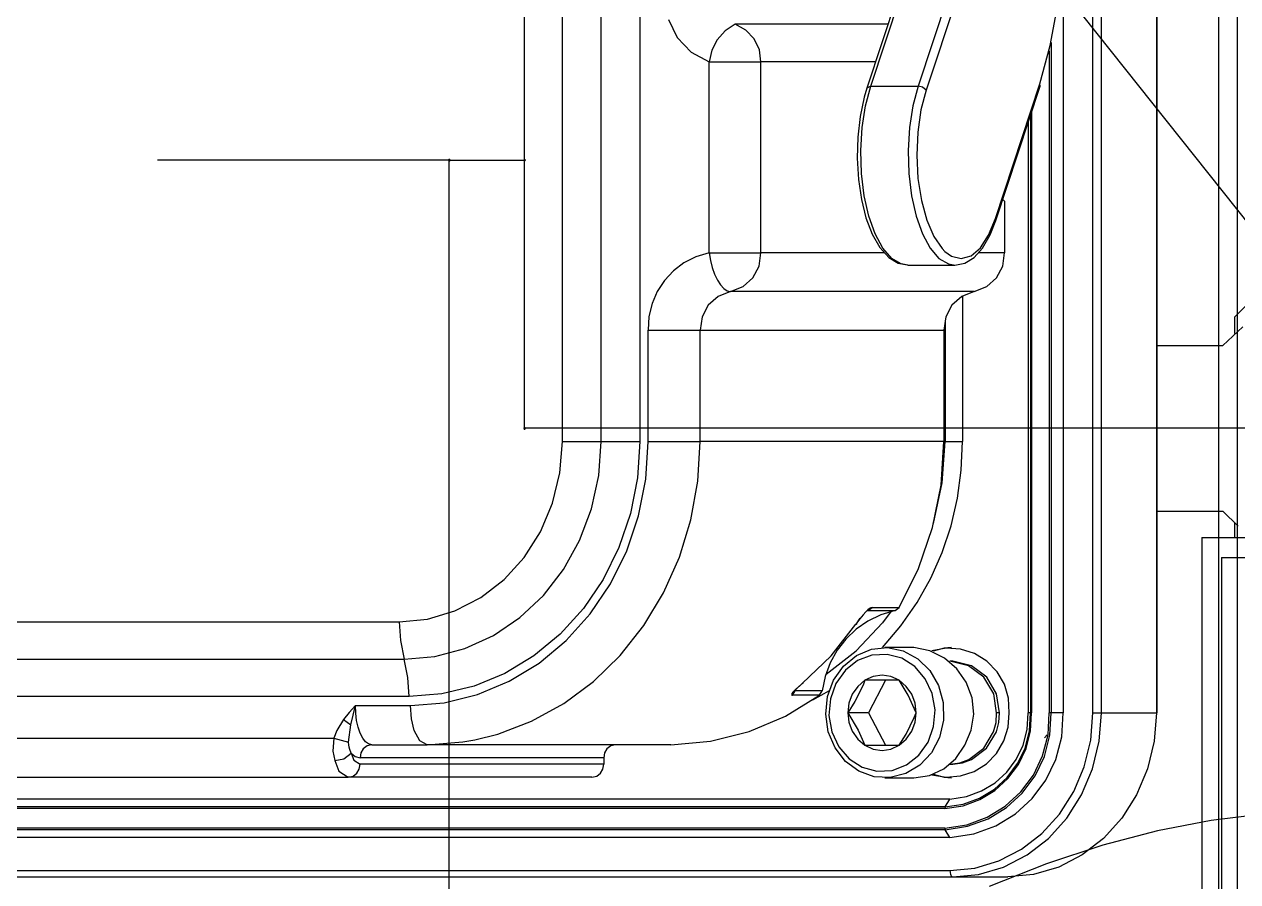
# Model space of a CAD drawing. Extents: x -1 to 1284, y 105 to 936.
# Drawn here: x 190.4 to 283.5, y 503.2 to 569 of the extents above; entities that cross this region are included whole.
import ezdxf

# ---------------------------------------------------------------- set-up
doc = ezdxf.new("R2010")
doc.units = 0

msp = doc.modelspace()

# ---------------------------------------------------------------- linework, layer by layer
for p, q in [((282.09, 149.955), (282.09, 713.128)), ((282.09, 149.955), (282.09, 713.128)), ((282.09, 149.955), (282.09, 713.128)), ((282.09, 149.955), (282.09, 713.128)), ((282.09, 149.955), (282.09, 713.128)), ((282.09, 149.955), (282.09, 713.128)), ((282.09, 149.955), (282.09, 713.128)), ((282.09, 149.955), (282.09, 713.128)), ((282.09, 149.955), (282.09, 713.128)), ((282.09, 149.955), (282.09, 713.128)), ((282.09, 149.955), (282.09, 713.128)), ((162.548, 706.778), (600.386, 156.305)), ((162.548, 706.778), (600.386, 156.305)), ((162.548, 706.778), (600.386, 156.305)), ((162.548, 706.778), (600.386, 156.305)), ((162.548, 706.778), (600.386, 156.305)), ((162.548, 706.778), (600.386, 156.305)), ((162.548, 706.778), (600.386, 156.305)), ((162.548, 706.778), (600.386, 156.305)), ((162.548, 706.778), (600.386, 156.305)), ((162.548, 706.778), (600.386, 156.305)), ((162.548, 706.778), (600.386, 156.305)), ((283.498, 706.778), (283.498, 156.305)), ((283.498, 706.778), (283.498, 156.305)), ((283.498, 706.778), (283.498, 156.305)), ((283.498, 706.778), (283.498, 156.305)), ((283.498, 706.778), (283.498, 156.305)), ((283.498, 706.778), (283.498, 156.305)), ((283.498, 706.778), (283.498, 156.305)), ((283.498, 706.778), (283.498, 156.305)), ((283.498, 706.778), (283.498, 156.305)), ((283.498, 706.778), (283.498, 156.305)), ((283.498, 706.778), (283.498, 156.305)), ((272.415, 516.142), (272.415, 600.942)), ((273.079, 516.142), (273.079, 600.942)), ((277.304, 600.942), (277.304, 516.142)), ((277.352, 516.142), (277.352, 600.942)), ((231.698, 536.942), (231.698, 581.043)), ((234.672, 536.942), (234.672, 581.043)), ((237.646, 581.043), (237.646, 536.942)), ((228.796, 537.968), (228.796, 579.117)), ((228.796, 537.968), (228.796, 579.117)), ((270.129, 576.392), (270.129, 516.142)), ((257.844, 572.494), (255.06376, 564.07232)), ((255.372, 564.226), (258.15224, 572.64503)), ((261.777, 572.645), (258.99703, 564.22597)), ((262.397, 572.336), (259.61703, 563.91697)), ((269.138428, 567.329493), (269.693066, 570.320661)), ((239.852391, 569.331465), (240.515952, 567.944731)), ((244.18608, 568.459599), (243.577868, 567.784485)), ((244.958, 568.966), (244.18608, 568.459599)), ((245.787276, 568.516365), (244.95719, 568.96658)), ((256.679, 568.965), (244.958, 568.965)), ((246.421229, 567.846361), (245.787276, 568.516365)), ((240.515952, 567.944731), (241.572542, 566.828057)), ((243.577868, 567.784485), (243.159231, 566.977984)), ((246.819365, 567.014321), (246.421229, 567.846361)), ((268.352, 564.386), (269.138428, 567.329493)), ((269.208, 567.563), (269.208, 516.142)), ((241.572542, 566.828057), (242.95602, 566.0777)), ((243.159231, 566.977984), (242.95604, 566.07742)), ((246.942, 566.078), (246.819365, 567.014321)), ((269.068, 566.941), (269.068, 516.142)), ((242.956, 566.078), (246.942, 566.078)), ((242.956, 551.431), (242.956, 566.078)), ((246.942, 551.431), (246.942, 566.078)), ((255.725, 566.078), (246.942, 566.078)), ((264.945, 554.067), (268.35283, 564.3852)), ((268.374, 564.229), (268.352304, 564.385792)), ((255.064, 564.074), (254.853704, 563.363965)), ((254.974308, 562.718138), (255.37227, 564.225098)), ((255.372, 564.225), (255.063724, 564.07395)), ((255.372, 564.226), (258.997, 564.226)), ((258.997, 564.225), (258.599038, 562.71804)), ((259.345173, 564.14742), (258.997333, 564.224816)), ((259.617, 563.917), (259.220618, 562.39073)), ((259.617, 563.917), (259.345173, 564.14742)), ((264.967, 553.91), (268.374, 564.229)), ((254.853704, 563.363965), (254.544922, 561.888175)), ((254.717456, 561.048318), (254.974308, 562.718138)), ((258.599038, 562.71804), (258.342186, 561.04822)), ((254.544922, 561.888175), (254.366945, 560.308335)), ((259.220618, 562.39073), (258.977704, 560.694)), ((267.623, 561.953), (267.623, 516.142)), ((267.708, 562.21), (267.708, 516.142)), ((254.612938, 559.288628), (254.717456, 561.048318)), ((258.342186, 561.04822), (258.237668, 559.28853)), ((258.977704, 560.694), (258.900446, 558.91192)), ((267.448, 561.426), (267.448, 516.142)), ((254.366945, 560.308335), (254.32453, 558.682605)), ((254.665325, 557.515978), (254.612938, 559.288628)), ((258.237668, 559.28853), (258.290055, 557.51588)), ((258.900446, 558.91192), (258.992711, 557.13384)), ((223.023, 558.542), (200.621, 558.542)), ((223.023, 558.542), (200.621, 558.542)), ((222.989781, 558.599284), (222.956708, 558.542)), ((222.989781, 558.599284), (222.956708, 558.542)), ((222.989781, 558.599284), (222.956708, 558.542)), ((222.989781, 558.599284), (222.956708, 558.542)), ((222.989781, 558.599284), (222.956708, 558.542)), ((222.989781, 558.599284), (222.956708, 558.542)), ((222.989781, 558.599284), (222.956708, 558.542)), ((222.989781, 558.599284), (222.956708, 558.542)), ((222.989781, 558.599284), (222.956708, 558.542)), ((222.989781, 558.599284), (222.956708, 558.542)), ((222.989781, 558.599284), (222.956708, 558.542)), ((222.956708, 558.542), (222.989781, 558.484716)), ((222.956708, 558.542), (222.989781, 558.484716)), ((222.956708, 558.542), (222.989781, 558.484716)), ((222.956708, 558.542), (222.989781, 558.484716)), ((222.956708, 558.542), (222.989781, 558.484716)), ((222.956708, 558.542), (222.989781, 558.484716)), ((222.956708, 558.542), (222.989781, 558.484716)), ((222.956708, 558.542), (222.989781, 558.484716)), ((222.956708, 558.542), (222.989781, 558.484716)), ((222.956708, 558.542), (222.989781, 558.484716)), ((222.956708, 558.542), (222.989781, 558.484716)), ((223.055927, 558.599284), (222.989781, 558.599284)), ((223.055927, 558.599284), (222.989781, 558.599284)), ((223.055927, 558.599284), (222.989781, 558.599284)), ((223.055927, 558.599284), (222.989781, 558.599284)), ((223.055927, 558.599284), (222.989781, 558.599284)), ((223.055927, 558.599284), (222.989781, 558.599284)), ((223.055927, 558.599284), (222.989781, 558.599284)), ((223.055927, 558.599284), (222.989781, 558.599284)), ((223.055927, 558.599284), (222.989781, 558.599284)), ((223.055927, 558.599284), (222.989781, 558.599284)), ((223.055927, 558.599284), (222.989781, 558.599284)), ((222.989781, 558.484716), (223.055927, 558.484716)), ((222.989781, 558.484716), (223.055927, 558.484716)), ((222.989781, 558.484716), (223.055927, 558.484716)), ((222.989781, 558.484716), (223.055927, 558.484716)), ((222.989781, 558.484716), (223.055927, 558.484716)), ((222.989781, 558.484716), (223.055927, 558.484716)), ((222.989781, 558.484716), (223.055927, 558.484716)), ((222.989781, 558.484716), (223.055927, 558.484716)), ((222.989781, 558.484716), (223.055927, 558.484716)), ((222.989781, 558.484716), (223.055927, 558.484716)), ((222.989781, 558.484716), (223.055927, 558.484716)), ((223.023, 431.542), (223.023, 558.542)), ((223.023, 431.542), (223.023, 558.542)), ((223.023, 431.542), (223.023, 558.542)), ((223.023, 558.542), (228.796, 558.542)), ((223.023, 431.542), (223.023, 558.542)), ((223.023, 431.542), (223.023, 558.542)), ((223.023, 431.542), (223.023, 558.542)), ((223.023, 431.542), (223.023, 558.542)), ((223.023, 431.542), (223.023, 558.542)), ((223.023, 431.542), (223.023, 558.542)), ((223.023, 431.542), (223.023, 558.542)), ((223.023, 431.542), (223.023, 558.542)), ((223.023, 558.542), (228.796, 558.542)), ((223.089, 558.542), (223.055927, 558.599284)), ((223.089, 558.542), (223.055927, 558.599284)), ((223.089, 558.542), (223.055927, 558.599284)), ((223.089, 558.542), (223.055927, 558.599284)), ((223.089, 558.542), (223.055927, 558.599284)), ((223.089, 558.542), (223.055927, 558.599284)), ((223.089, 558.542), (223.055927, 558.599284)), ((223.089, 558.542), (223.055927, 558.599284)), ((223.089, 558.542), (223.055927, 558.599284)), ((223.089, 558.542), (223.055927, 558.599284)), ((223.089, 558.542), (223.055927, 558.599284)), ((223.055927, 558.484716), (223.089, 558.542)), ((223.055927, 558.484716), (223.089, 558.542)), ((223.055927, 558.484716), (223.089, 558.542)), ((223.055927, 558.484716), (223.089, 558.542)), ((223.055927, 558.484716), (223.089, 558.542)), ((223.055927, 558.484716), (223.089, 558.542)), ((223.055927, 558.484716), (223.089, 558.542)), ((223.055927, 558.484716), (223.089, 558.542)), ((223.055927, 558.484716), (223.089, 558.542)), ((223.055927, 558.484716), (223.089, 558.542)), ((223.055927, 558.484716), (223.089, 558.542)), ((223.089, 558.542), (223.089, 558.542)), ((223.089, 558.542), (223.089, 558.542)), ((223.089, 558.542), (223.089, 558.542)), ((223.089, 558.542), (223.089, 558.542)), ((223.089, 558.542), (223.089, 558.542)), ((223.089, 558.542), (223.089, 558.542)), ((223.089, 558.542), (223.089, 558.542)), ((223.089, 558.542), (223.089, 558.542)), ((223.089, 558.542), (223.089, 558.542)), ((223.089, 558.542), (223.089, 558.542)), ((223.089, 558.542), (223.089, 558.542)), ((228.762781, 558.599284), (228.729708, 558.542)), ((228.762781, 558.599284), (228.729708, 558.542)), ((228.762781, 558.599284), (228.729708, 558.542)), ((228.762781, 558.599284), (228.729708, 558.542)), ((228.729708, 558.542), (228.762781, 558.484716)), ((228.729708, 558.542), (228.762781, 558.484716)), ((228.729708, 558.542), (228.762781, 558.484716)), ((228.729708, 558.542), (228.762781, 558.484716)), ((228.828927, 558.599284), (228.762781, 558.599284)), ((228.828927, 558.599284), (228.762781, 558.599284)), ((228.828927, 558.599284), (228.762781, 558.599284)), ((228.828927, 558.599284), (228.762781, 558.599284)), ((228.762781, 558.484716), (228.828927, 558.484716)), ((228.762781, 558.484716), (228.828927, 558.484716)), ((228.762781, 558.484716), (228.828927, 558.484716)), ((228.762781, 558.484716), (228.828927, 558.484716)), ((228.862, 558.542), (228.828927, 558.599284)), ((228.862, 558.542), (228.828927, 558.599284)), ((228.862, 558.542), (228.828927, 558.599284)), ((228.862, 558.542), (228.828927, 558.599284)), ((228.828927, 558.484716), (228.862, 558.542)), ((228.828927, 558.484716), (228.862, 558.542)), ((228.828927, 558.484716), (228.862, 558.542)), ((228.828927, 558.484716), (228.862, 558.542)), ((228.862, 558.542), (228.862, 558.542)), ((228.862, 558.542), (228.862, 558.542)), ((228.862, 558.542), (228.862, 558.542)), ((228.862, 558.542), (228.862, 558.542)), ((254.32453, 558.682605), (254.418528, 557.069055)), ((254.418528, 557.069055), (254.645987, 555.525915)), ((254.872324, 555.807838), (254.665325, 557.515978)), ((258.290055, 557.51588), (258.497054, 555.80774)), ((258.992711, 557.13384), (259.249875, 555.44893)), ((254.645987, 555.525915), (255.000623, 554.107815)), ((255.224889, 554.238858), (254.872324, 555.807838)), ((258.497054, 555.80774), (258.849621, 554.23876)), ((259.249875, 555.44893), (259.659045, 553.94166)), ((265.496, 555.509), (265.644166, 555.392054)), ((265.644, 555.392), (265.644, 551.431)), ((255.707613, 552.877608), (255.224889, 554.238858)), ((258.849621, 554.23876), (259.332345, 552.87751)), ((255.000623, 554.107815), (255.474536, 552.863375)), ((259.659045, 553.94166), (260.199702, 552.68762)), ((264.414954, 552.787079), (264.944927, 554.066379)), ((264.528096, 552.802562), (264.967063, 553.909612)), ((264.967, 553.91), (264.945304, 554.066768)), ((255.474536, 552.863375), (256.06168, 551.834265)), ((256.299398, 551.783588), (255.707613, 552.877608)), ((259.332345, 552.87751), (259.924127, 551.78349)), ((260.199702, 552.68762), (260.844734, 551.7497)), ((263.777955, 551.818901), (264.414954, 552.787079)), ((263.943987, 551.798432), (264.528096, 552.802562)), ((242.956, 551.431), (241.947453, 551.12873)), ((242.956, 551.431), (246.942, 551.431)), ((242.956, 551.431), (243.055536, 550.851635)), ((246.797233, 550.405702), (246.9426, 551.43172)), ((256.426, 551.431), (246.942, 551.431)), ((256.06168, 551.834265), (256.763039, 551.059444)), ((256.974378, 551.004611), (256.299398, 551.783588)), ((259.924127, 551.78349), (260.599107, 551.004513)), ((260.844734, 551.7497), (261.056504, 551.535033)), ((261.056, 551.535), (261.561295, 551.174887)), ((263.06588, 551.210394), (263.777955, 551.818901)), ((263.296793, 551.08337), (263.943987, 551.798432)), ((265.644, 551.431), (263.611, 551.431)), ((265.498233, 550.405702), (265.6436, 551.43172)), ((241.030928, 550.663223), (240.221149, 550.053219)), ((241.947453, 551.12873), (241.030928, 550.663223)), ((243.055536, 550.851635), (243.199967, 550.294537)), ((246.320579, 549.518774), (246.797233, 550.405702)), ((256.763039, 551.059444), (257.467335, 550.634254)), ((257.703055, 550.574722), (256.974378, 551.004611)), ((257.467335, 550.634254), (258.160408, 550.499647)), ((258.203, 550.492), (257.703055, 550.574722)), ((258.203, 550.492), (261.828, 550.492)), ((260.599107, 551.004513), (261.327784, 550.574624)), ((261.327784, 550.574624), (261.564279, 550.514791)), ((261.499, 550.555), (261.825064, 550.491675)), ((261.561295, 551.174887), (262.314433, 550.992073)), ((261.564, 550.515), (261.827525, 550.492246)), ((261.825064, 550.491675), (262.598011, 550.647758)), ((262.314433, 550.992073), (263.06588, 551.210394)), ((262.598011, 550.647758), (263.296793, 551.08337)), ((265.021579, 549.518774), (265.498233, 550.405702)), ((287.274, 550.49), (283.30525, 546.52125)), ((240.221149, 550.053219), (239.53284, 549.317454)), ((243.199967, 550.294537), (243.383746, 549.781114)), ((243.383746, 549.781114), (243.59981, 549.331093)), ((245.571535, 548.845889), (246.320579, 549.518774)), ((264.272535, 548.845889), (265.021579, 549.518774)), ((239.53284, 549.317454), (238.980727, 548.474668)), ((243.59981, 549.331093), (243.839856, 548.96177)), ((243.839856, 548.96177), (244.094657, 548.687339)), ((244.094657, 548.687339), (244.354425, 548.518345)), ((244.609, 548.462), (245.571535, 548.845889)), ((263.31, 548.462), (264.272535, 548.845889)), ((238.980727, 548.474668), (238.579532, 547.543598)), ((243.646465, 548.078111), (242.897421, 547.405226)), ((244.609, 548.462), (243.646465, 548.078111)), ((244.354425, 548.518345), (244.609176, 548.461282)), ((263.31, 548.462), (244.609, 548.462)), ((262.347465, 548.078111), (261.598421, 547.405226)), ((263.31, 548.462), (262.347465, 548.078111)), ((262.399, 548.129), (262.399, 536.942)), ((238.579532, 547.543598), (238.343982, 546.542982)), ((242.897421, 547.405226), (242.420767, 546.518298)), ((261.598421, 547.405226), (261.121767, 546.518298)), ((238.343982, 546.542982), (238.2888, 545.49156)), ((242.420767, 546.518298), (242.2754, 545.49228)), ((261.121767, 546.518298), (260.9764, 545.49228)), ((261.07, 546.274), (261.07, 536.942)), ((283.919164, 545.750502), (282.38612, 544.31781)), ((283.305, 545.249), (283.305, 546.521)), ((238.288, 545.492), (242.275, 545.492)), ((238.288, 536.942), (238.288, 545.492)), ((242.275, 536.942), (242.275, 545.492)), ((242.275, 545.492), (260.976, 545.492)), ((260.976, 545.492), (260.976, 536.942)), ((277.352, 544.318), (282.387, 544.318)), ((228.762781, 538.025284), (228.729708, 537.968)), ((228.762781, 538.025284), (228.729708, 537.968)), ((228.729708, 537.968), (228.762781, 537.910716)), ((228.729708, 537.968), (228.762781, 537.910716)), ((228.828927, 538.025284), (228.762781, 538.025284)), ((228.828927, 538.025284), (228.762781, 538.025284)), ((228.762781, 537.910716), (228.828927, 537.910716)), ((228.762781, 537.910716), (228.828927, 537.910716)), ((292.295, 537.968), (228.796, 537.968)), ((292.295, 537.968), (228.796, 537.968)), ((292.295, 537.968), (228.796, 537.968)), ((228.862, 537.968), (228.828927, 538.025284)), ((228.862, 537.968), (228.828927, 538.025284)), ((228.828927, 537.910716), (228.862, 537.968)), ((228.828927, 537.910716), (228.862, 537.968)), ((228.862, 537.968), (228.862, 537.968)), ((228.862, 537.968), (228.862, 537.968)), ((231.508298, 534.542711), (231.69856, 536.942221)), ((231.698, 536.942), (234.672, 536.942)), ((234.486124, 534.332692), (234.672242, 536.942022)), ((234.672, 536.942), (237.646, 536.942)), ((237.646, 536.942), (237.465729, 534.1609)), ((238.102998, 534.070143), (238.288494, 536.941983)), ((238.288, 536.942), (242.275, 536.942)), ((242.095744, 533.916654), (242.274835, 536.941514)), ((260.976, 536.942), (242.275, 536.942)), ((260.763342, 533.606659), (260.97658, 536.9415)), ((260.851114, 533.775897), (261.069902, 536.94181)), ((260.976, 536.942), (261.07, 536.942)), ((261.07, 536.942), (262.399, 536.942)), ((262.318404, 534.755809), (262.39878, 536.9416)), ((262.031455, 532.602548), (262.318404, 534.755809)), ((230.943297, 532.216111), (231.508298, 534.542711)), ((233.932352, 531.787612), (234.486124, 534.332692)), ((237.465729, 534.1609), (236.928583, 531.43642)), ((237.550258, 531.256363), (238.102998, 534.070143)), ((241.561511, 530.943214), (242.095744, 533.916654)), ((260.195, 530.671), (260.851114, 533.775897)), ((260.111079, 530.344269), (260.763342, 533.606659)), ((230.02072, 530.033111), (230.943297, 532.216111)), ((233.02456, 529.369452), (233.932352, 531.787612)), ((261.543275, 530.495601), (262.031455, 532.602548)), ((236.928583, 531.43642), (236.045498, 528.82402)), ((236.64145, 528.557503), (237.550258, 531.256363)), ((240.68122, 528.071734), (241.561511, 530.943214)), ((277.352, 531.618), (282.387, 531.618)), ((282.386, 531.618), (283.56464, 530.46425)), ((228.7686, 528.060041), (230.02072, 530.033111)), ((259.031422, 527.197369), (260.111079, 530.344269)), ((260.859212, 528.448751), (261.543275, 530.495601)), ((283.305, 529.586), (283.305, 530.687)), ((231.78511, 527.137752), (233.02456, 529.369452)), ((280.765, 529.586), (318.865, 529.586)), ((280.765, 529.586), (280.765, 486.406)), ((227.22499, 526.356851), (228.7686, 528.060041)), ((236.045498, 528.82402), (234.834458, 526.37688)), ((235.39494, 526.028133), (236.64145, 528.557503)), ((239.46983, 525.351024), (240.68122, 528.071734)), ((259.984607, 526.475782), (260.859212, 528.448751)), ((282.289, 528.062), (317.341, 528.062)), ((282.289, 528.062), (282.289, 487.93)), ((230.24451, 525.147462), (231.78511, 527.137752)), ((257.536, 524.209), (259.031422, 527.197369)), ((225.43678, 524.975291), (227.22499, 526.356851)), ((234.834458, 526.37688), (233.320098, 524.14481)), ((258.924808, 524.590478), (259.984607, 526.475782)), ((233.83593, 523.719383), (235.39494, 526.028133)), ((237.94794, 522.827334), (239.46983, 525.351024)), ((223.45831, 523.957341), (225.43678, 524.975291)), ((228.4407, 523.447602), (230.24451, 525.147462)), ((257.685157, 522.806623), (258.924808, 524.590478)), ((221.34969, 523.333931), (223.45831, 523.957341)), ((226.41809, 522.080012), (228.4407, 523.447602)), ((233.320098, 524.14481), (231.533268, 522.17326)), ((231.99594, 521.677913), (233.83593, 523.719383)), ((254.284, 522.976), (254.567104, 523.401979)), ((254.773528, 523.659196), (254.526865, 523.349777)), ((254.979979, 523.886174), (254.773528, 523.659196)), ((255.143978, 524.038886), (254.979979, 523.886174)), ((255.053, 523.955), (255.062551, 523.960054)), ((255.062551, 523.960054), (255.121003, 523.983231)), ((255.121003, 523.983231), (255.160109, 523.990269)), ((255.278566, 524.138626), (255.143978, 524.038886)), ((256.148573, 523.661099), (255.14913, 523.176497)), ((255.16, 523.99), (255.464715, 524.209392)), ((255.16, 523.99), (257.231, 523.99)), ((255.384852, 524.192702), (255.278566, 524.138626)), ((255.465, 524.209), (255.384852, 524.192702)), ((255.465, 524.209), (257.536, 524.209)), ((257.231, 523.99), (256.148573, 523.661099)), ((256.938, 523.929), (256.259874, 523.04397)), ((257.231, 523.99), (257.535718, 524.209392)), ((179.207, 523.124), (219.175, 523.124)), ((219.175, 523.124), (221.34969, 523.333931)), ((219.175, 523.124), (219.26448, 521.679711)), ((236.14141, 520.543564), (237.94794, 522.827334)), ((252.325332, 520.516575), (254.23349, 522.9397)), ((254.246023, 522.550925), (253.452602, 521.799115)), ((254.233, 522.94), (254.267274, 522.945794)), ((254.526865, 523.349777), (254.233424, 522.939763)), ((255.14913, 523.176497), (254.246023, 522.550925)), ((254.248549, 520.904921), (256.25982, 523.04396)), ((254.267274, 522.945794), (254.286324, 522.962939)), ((254.286324, 522.962939), (254.290081, 522.984847)), ((256.271, 521.138), (257.685157, 522.806623)), ((219.26448, 521.679711), (219.555357, 520.26219)), ((224.22649, 521.078382), (226.41809, 522.080012)), ((231.533268, 522.17326), (229.510328, 520.50235)), ((229.91215, 519.944993), (231.99594, 521.677913)), ((253.452602, 521.799115), (252.782216, 520.935795)), ((221.91986, 520.467359), (224.22649, 521.078382)), ((251.939, 519.092), (254.248549, 520.904921)), ((252.782216, 520.935795), (252.248217, 519.975697)), ((254.266576, 520.527915), (255.419696, 521.012996)), ((255.419696, 521.012996), (256.648666, 521.136818)), ((256.618648, 520.621631), (255.459138, 520.560687)), ((258.661, 521.142), (256.443, 521.142)), ((257.746758, 520.319662), (256.618648, 520.621631)), ((256.648666, 521.136818), (257.862346, 520.890198)), ((257.862346, 520.890198), (258.970716, 520.291428)), ((259.9034, 520.883187), (258.66158, 521.14199)), ((261.023691, 520.330614), (259.9034, 520.883187)), ((261.161176, 521.096451), (260.05436, 520.89986)), ((261.013751, 521.091465), (260.159897, 520.860968)), ((261.553, 521.141), (261.013751, 521.091465)), ((262.266732, 521.021036), (261.161176, 521.096451)), ((263.322034, 520.682988), (262.266732, 521.021036)), ((264.278093, 520.091682), (263.322034, 520.682988)), ((179.587, 520.262), (219.555, 520.262)), ((219.84552, 518.844289), (219.554643, 520.26181)), ((219.555, 520.262), (221.91986, 520.467359)), ((229.510328, 520.50235), (227.292468, 519.16611)), ((227.62669, 518.555653), (229.91215, 519.944993)), ((234.08096, 518.538524), (236.14141, 520.543564)), ((250.101, 518.38), (252.325332, 520.516575)), ((252.248217, 519.975697), (251.863955, 518.933552)), ((252.518, 518.642), (253.274824, 519.71755)), ((253.274824, 519.71755), (254.266576, 520.527915)), ((254.362158, 520.141767), (253.416575, 519.39881)), ((255.459138, 520.560687), (254.362158, 520.141767)), ((258.752068, 519.679247), (257.746758, 520.319662)), ((259.553133, 518.752265), (258.752068, 519.679247)), ((258.970716, 520.291428), (259.891573, 519.384914)), ((261.972024, 519.517563), (261.023691, 520.330614)), ((261.659, 520.092), (261.447, 520.092)), ((262.874558, 519.735776), (261.44709, 520.09199)), ((263.086551, 519.735778), (261.65908, 520.09199)), ((264.056519, 518.859691), (262.874558, 519.735776)), ((264.268515, 518.859694), (263.086551, 519.735778)), ((265.061843, 519.285812), (264.278093, 520.091682)), ((219.935, 517.4), (219.84552, 518.844289)), ((227.292468, 519.16611), (224.924828, 518.191735)), ((251.863955, 518.933552), (251.64278, 517.82409)), ((253.416575, 519.39881), (252.698999, 518.39201)), ((255.555455, 518.931358), (254.92272, 518.642)), ((256.23086, 519.027811), (255.555455, 518.931358)), ((256.906265, 518.931358), (256.23086, 519.027811)), ((257.539, 518.642), (256.906265, 518.931358)), ((260.085053, 517.613815), (259.553133, 518.752265)), ((259.891573, 519.384914), (260.556618, 518.237884)), ((262.697971, 518.477324), (261.972024, 519.517563)), ((264.812479, 517.597519), (264.056519, 518.859691)), ((265.024478, 517.597521), (264.268515, 518.859694)), ((265.619731, 518.328366), (265.061843, 519.285812)), ((224.924828, 518.191735), (222.455608, 517.599058)), ((225.18576, 517.537983), (227.62669, 518.555653)), ((231.8016, 516.846304), (234.08096, 518.538524)), ((249.373, 517.488), (249.571837, 517.824216)), ((249.533427, 517.875589), (249.390401, 517.720633)), ((249.46474, 517.744596), (249.529624, 517.826685)), ((249.529624, 517.826685), (249.711088, 518.015976)), ((249.761966, 518.089401), (249.533427, 517.875589)), ((249.547023, 517.832546), (249.543266, 517.841489)), ((249.572, 517.824), (249.547023, 517.832546)), ((251.643, 517.824), (249.572, 517.824)), ((249.711088, 518.015976), (250.177064, 518.43639)), ((250.101, 518.38), (249.761966, 518.089401)), ((250.101, 518.38), (250.169217, 518.430009)), ((252.173, 517.817), (250.88527, 517.098393)), ((251.444, 517.488), (251.642837, 517.824216)), ((252.052222, 517.381031), (252.517991, 518.641991)), ((252.699, 518.392), (252.267563, 517.20292)), ((254.365247, 518.157076), (253.950708, 517.558517)), ((254.773825, 518.268467), (254.150989, 517.004757)), ((254.923, 518.642), (254.365247, 518.157076)), ((254.923, 518.642), (254.773825, 518.268467)), ((256.23181, 518.642), (254.92272, 518.642)), ((256.508, 518.642), (255.19964, 516.14196)), ((257.539, 518.642), (256.23181, 518.642)), ((258.240332, 517.48077), (257.538859, 518.64199)), ((258.096613, 518.157066), (257.53886, 518.64199)), ((258.511152, 517.558507), (258.096613, 518.157066)), ((260.556618, 518.237884), (260.916536, 516.935414)), ((263.138731, 517.287859), (262.697971, 518.477324)), ((265.932026, 517.265158), (265.619731, 518.328366)), ((219.935, 517.4), (179.967, 517.4)), ((222.455608, 517.599058), (219.935078, 517.400152)), ((220.037, 516.692), (222.6387, 516.912551)), ((222.6387, 516.912551), (225.18576, 517.537983)), ((248.83533, 515.876338), (251.4438, 517.48795)), ((249.31, 517.599), (249.291664, 517.538789)), ((249.291664, 517.538789), (249.315186, 517.499424)), ((249.314548, 517.612117), (249.310473, 517.598756)), ((249.390401, 517.720633), (249.314548, 517.612117)), ((249.315186, 517.499424), (249.372844, 517.487677)), ((251.444, 517.488), (249.373, 517.488)), ((249.426, 517.677), (249.46474, 517.744596)), ((251.912054, 516.028181), (252.052222, 517.381031)), ((252.267563, 517.20292), (252.157219, 515.92789)), ((254.150989, 517.004757), (253.614859, 516.142002)), ((253.695281, 516.876702), (253.61486, 516.14201)), ((253.950708, 517.558517), (253.695281, 516.876702)), ((258.847, 516.142), (258.240332, 517.48077)), ((258.766579, 516.876692), (258.511152, 517.558507)), ((258.847, 516.142), (258.766579, 516.876692)), ((260.304742, 516.356125), (260.085053, 517.613815)), ((260.916536, 516.935414), (260.944627, 515.574104)), ((263.266057, 516.04521), (263.138731, 517.287859)), ((265.027, 516.142), (264.812479, 517.597519)), ((265.239, 516.142), (265.024478, 517.597521)), ((265.979, 516.142), (265.932026, 517.265158)), ((215.332229, 516.153097), (214.905692, 515.622611)), ((215.812, 516.692), (215.332229, 516.153097)), ((215.458, 515.214), (215.811483, 516.6917)), ((215.812, 516.692), (220.037, 516.692)), ((215.836507, 516.106727), (215.812139, 516.691998)), ((215.908656, 515.543948), (215.836507, 516.106727)), ((220.113431, 515.675777), (220.036887, 516.691997)), ((229.34208, 515.495664), (231.8016, 516.846304)), ((252.107882, 514.683771), (251.912054, 516.028181)), ((253.615, 516.142), (253.695419, 515.407305)), ((253.615, 516.142), (254.409379, 514.80322)), ((255.2, 516.142), (253.615, 516.142)), ((255.2, 516.142), (256.50836, 513.64196)), ((258.697966, 515.768458), (258.847141, 516.141994)), ((258.766721, 515.407305), (258.84714, 516.142)), ((260.194398, 515.081095), (260.304742, 516.356125)), ((263.081347, 514.809788), (263.266057, 516.04521)), ((264.983817, 515.381287), (265.02691, 516.142)), ((265.239, 516.142), (265.027, 516.142)), ((265.195827, 515.381286), (265.23892, 516.142)), ((265.912971, 515.027376), (265.97864, 516.14186)), ((267.379935, 514.864599), (267.44827, 516.14166)), ((267.623, 516.142), (267.448, 516.142)), ((267.548548, 514.748506), (267.62312, 516.14215)), ((267.708, 516.142), (267.623, 516.142)), ((267.631509, 514.724462), (267.70736, 516.14199)), ((268.975479, 514.435172), (269.06681, 516.14199)), ((269.208, 516.142), (269.068, 516.142)), ((269.114462, 514.411134), (269.20707, 516.14184)), ((270.129, 516.142), (269.208, 516.142)), ((270.029063, 514.295034), (270.12791, 516.14232)), ((272.246732, 514.040842), (272.413313, 516.141982)), ((272.415, 516.142), (273.079, 516.142)), ((272.904988, 513.954017), (273.078475, 516.141987)), ((273.079, 516.142), (277.304, 516.142)), ((277.304, 516.142), (277.130513, 513.95403)), ((277.352, 516.142), (277.304, 516.142)), ((214.905, 515.623), (214.378972, 514.769675)), ((214.905, 515.623), (215.458016, 515.214651)), ((215.298, 513.88), (215.458337, 515.21403)), ((216.025819, 515.025289), (215.908656, 515.543948)), ((216.183492, 514.57068), (216.025819, 515.025289)), ((220.331045, 514.779719), (220.113431, 515.675777)), ((226.74421, 514.509563), (229.34208, 515.495664)), ((246.025658, 514.694837), (248.83533, 515.876338)), ((252.157219, 515.92789), (252.376908, 514.67021)), ((253.695419, 515.407305), (253.950846, 514.725487)), ((258.07513, 514.504758), (258.697966, 515.768458)), ((258.511294, 514.725487), (258.766721, 515.407305)), ((259.762964, 513.892015), (260.194398, 515.081095)), ((260.944627, 515.574104), (260.638811, 514.254914)), ((264.796879, 514.665619), (264.983817, 515.381287)), ((265.008888, 514.665617), (265.195827, 515.381286)), ((265.589828, 513.974741), (265.912971, 515.027376)), ((185.753, 514.192), (214.15, 514.192)), ((214.15, 514.192), (214.093467, 513.202581)), ((214.378972, 514.769675), (214.149404, 514.192397)), ((214.15, 514.192), (215.29817, 513.880263)), ((216.375619, 514.197592), (216.183492, 514.57068)), ((216.594813, 513.920362), (216.375619, 514.197592)), ((220.770142, 513.977517), (220.331045, 514.779719)), ((224.05249, 513.905217), (224.976337, 514.067451)), ((224.976, 514.067), (226.74421, 514.509563)), ((243.067357, 513.960904), (246.025658, 514.694837)), ((252.625184, 513.447511), (252.107882, 514.683771)), ((252.376908, 514.67021), (252.908831, 513.53176)), ((253.950846, 514.725487), (254.365385, 514.126926)), ((254.365385, 514.126926), (254.92314, 513.642)), ((254.409379, 514.80322), (254.923141, 513.642)), ((257.539, 513.642), (258.07513, 514.504758)), ((257.539, 513.642), (258.096755, 514.126926)), ((258.096755, 514.126926), (258.511294, 514.725487)), ((260.638811, 514.254914), (260.021766, 513.075674)), ((262.586, 513.642), (263.081347, 514.809788)), ((264.048073, 513.431878), (264.796879, 514.665619)), ((264.26008, 513.431875), (265.008888, 514.665617)), ((267.068856, 513.663033), (267.379935, 514.864599)), ((267.209072, 513.437249), (267.548548, 514.748506)), ((267.286215, 513.390733), (267.631509, 514.724462)), ((268.559718, 512.829255), (268.975479, 514.435172)), ((268.692882, 512.782741), (269.114462, 514.411134)), ((268.713, 514.207), (268.898208, 514.45121)), ((269.579085, 512.556953), (270.029063, 514.295034)), ((214.093467, 513.202581), (214.229846, 512.466995)), ((215.30311, 513.689618), (215.298268, 513.880263)), ((215.329618, 513.498205), (215.30311, 513.689618)), ((215.376058, 513.311261), (215.329618, 513.498205)), ((215.482, 513.042), (215.376058, 513.311261)), ((216.420447, 513.379063), (216.230991, 513.066323)), ((216.713102, 513.598272), (216.420447, 513.379063)), ((216.832655, 513.749645), (216.594813, 513.920362)), ((217.08, 513.692), (216.713102, 513.598272)), ((217.08, 513.692), (216.832655, 513.749645)), ((217.08, 513.692), (221.312, 513.692)), ((221.312, 513.692), (220.770142, 513.977517)), ((221.312, 513.692), (224.05249, 513.905217)), ((240.013, 513.692), (221.312, 513.692)), ((235.120447, 513.379063), (234.930991, 513.066323)), ((235.413102, 513.598272), (235.120447, 513.379063)), ((235.78, 513.692), (235.413102, 513.598272)), ((240.013, 513.692), (243.067357, 513.960904)), ((253.42559, 512.411091), (252.625184, 513.447511)), ((252.908831, 513.53176), (253.709893, 512.604778)), ((254.923, 513.642), (255.555735, 513.352642)), ((254.923, 513.642), (256.4179, 513.642)), ((255.555735, 513.352642), (256.23114, 513.256189)), ((256.23114, 513.256189), (256.906545, 513.352642)), ((256.4179, 513.642), (257.53928, 513.642)), ((256.906545, 513.352642), (257.53928, 513.642)), ((259.045386, 512.885215), (259.762964, 513.892015)), ((261.896516, 512.622307), (262.58542, 513.642)), ((262.893708, 512.565699), (264.048073, 513.431878)), ((263.105711, 512.565696), (264.26008, 513.431875)), ((265.028457, 513.02747), (265.589828, 513.974741)), ((266.539004, 512.563408), (267.068856, 513.663033)), ((266.63085, 512.23724), (267.209072, 513.437249)), ((266.698083, 512.170158), (267.286215, 513.390733)), ((271.751988, 512.003542), (272.246732, 514.040842)), ((272.389792, 511.832537), (272.904988, 513.954017)), ((277.130513, 513.95403), (276.615317, 511.83255)), ((214.23, 512.467), (214.923086, 512.608496)), ((214.23, 512.467), (214.555119, 511.67205)), ((214.923086, 512.608496), (215.48207, 513.042)), ((215.482, 513.042), (215.7913, 512.794949)), ((215.482, 513.042), (215.698747, 512.512034)), ((215.698747, 512.512034), (216.173533, 512.192001)), ((215.7913, 512.794949), (216.173533, 512.692002)), ((234.874, 512.692), (216.173, 512.692)), ((216.230991, 513.066323), (216.173692, 512.692003)), ((234.930991, 513.066323), (234.873692, 512.692003)), ((234.874, 512.692), (234.874, 512.192)), ((254.44974, 511.65137), (253.42559, 512.411091)), ((253.709893, 512.604778), (254.715203, 511.964363)), ((258.099803, 512.142258), (259.045386, 512.885215)), ((260.021766, 513.075674), (259.13926, 512.123855)), ((260.974146, 511.841111), (261.896516, 512.622307)), ((261.447, 512.192), (262.199821, 512.309482)), ((261.659, 512.192), (262.411823, 512.30948)), ((262.199821, 512.309482), (262.893708, 512.565699)), ((262.411823, 512.30948), (263.105711, 512.565696)), ((263.300075, 511.639471), (264.248101, 512.229076)), ((264.248101, 512.229076), (265.028457, 513.02747)), ((265.814344, 511.592169), (266.539004, 512.563408)), ((265.840037, 511.177337), (266.63085, 512.23724)), ((267.85156, 511.359584), (268.559718, 512.829255)), ((267.974812, 511.292501), (268.692882, 512.782741)), ((268.812647, 510.966331), (269.579085, 512.556953)), ((214.555119, 511.67205), (215.2673, 511.192)), ((215.267, 511.192), (215.633897, 511.285729)), ((215.633897, 511.285729), (215.926552, 511.504939)), ((215.926552, 511.504939), (216.116007, 511.817679)), ((216.116007, 511.817679), (216.173305, 512.191999)), ((234.874, 512.192), (216.173, 512.192)), ((233.968, 511.192), (234.334897, 511.285729)), ((234.334897, 511.285729), (234.627552, 511.504939)), ((234.627552, 511.504939), (234.817007, 511.817679)), ((234.817007, 511.817679), (234.874305, 512.191999)), ((255.62168, 511.224701), (254.44974, 511.65137)), ((254.715203, 511.964363), (255.843313, 511.662394)), ((255.843313, 511.662394), (257.002823, 511.723341)), ((258.05674, 511.470041), (256.85449, 511.162725)), ((257.002823, 511.723341), (258.099803, 512.142258)), ((259.13926, 512.123855), (258.05674, 511.470041)), ((258.661, 511.142), (259.876308, 511.33536)), ((259.876308, 511.33536), (260.974146, 511.841111)), ((260.054, 511.384), (261.156383, 511.207535)), ((260.16, 511.423), (261.013854, 511.192503)), ((261.156383, 511.207535), (262.253955, 511.295825)), ((261.447, 512.192), (261.659, 512.192)), ((262.253955, 511.295825), (263.300075, 511.639471)), ((264.918846, 510.775764), (265.814344, 511.592169)), ((265.893717, 511.092091), (266.698083, 512.170158)), ((266.883039, 510.061504), (267.85156, 511.359584)), ((266.992736, 509.976254), (267.974812, 511.292501)), ((270.94411, 510.091992), (271.751988, 512.003542)), ((271.54855, 509.841987), (272.389792, 511.832537)), ((276.615317, 511.83255), (275.774075, 509.842)), ((187.172, 511.192), (215.267, 511.192)), ((233.968, 511.192), (215.267, 511.192)), ((256.85449, 511.162725), (255.62168, 511.224701)), ((256.443, 511.142), (258.661, 511.142)), ((261.013854, 511.192503), (261.553103, 511.14297)), ((263.876477, 510.140636), (264.918846, 510.775764)), ((264.862789, 510.286402), (265.840037, 511.177337)), ((264.899721, 510.185887), (265.893717, 511.092091)), ((267.764418, 509.561422), (268.812647, 510.966331)), ((261.447, 509.52), (184.593, 509.52)), ((261.074, 508.916), (261.447856, 509.520308)), ((261.447, 509.52), (262.711206, 509.713233)), ((262.449258, 509.006487), (263.7427, 509.480901)), ((262.453615, 509.126873), (263.725263, 509.593294)), ((262.711206, 509.713233), (263.876477, 510.140636)), ((263.725263, 509.593294), (264.862789, 510.286402)), ((263.7427, 509.480901), (264.899721, 510.185887)), ((265.686189, 508.97036), (266.883039, 510.061504)), ((265.779134, 508.869841), (266.992736, 509.976254)), ((266.469069, 508.38048), (267.764418, 509.561422)), ((269.8477, 508.364262), (270.94411, 510.091992)), ((270.40682, 508.042867), (271.54855, 509.841987)), ((275.774075, 509.842), (274.632345, 508.04288)), ((261.046, 508.792), (184.191, 508.792)), ((261.074, 508.916), (184.219, 508.916)), ((261.046, 508.792), (262.449258, 509.006487)), ((261.074, 508.916), (261.046375, 508.792154)), ((261.074, 508.916), (262.453615, 509.126873)), ((264.293043, 508.121498), (265.686189, 508.97036)), ((264.366489, 508.0091), (265.779134, 508.869841)), ((261.046, 507.292), (262.735636, 507.550263)), ((262.735636, 507.550263), (264.293043, 508.121498)), ((262.787284, 507.429873), (264.366489, 508.0091)), ((264.96127, 507.46176), (266.469069, 508.38048)), ((268.49602, 506.872862), (269.8477, 508.364262)), ((268.99929, 506.489837), (270.40682, 508.042867)), ((274.632345, 508.04288), (273.224815, 506.48985)), ((281.484293, 507.874334), (277.384945, 507.078622)), ((285.46756, 508.356779), (281.484293, 507.874334)), ((261.046, 507.292), (184.191, 507.292)), ((261.074, 507.168), (184.219, 507.168)), ((261.046, 507.292), (261.073625, 507.168151)), ((261.447, 506.563), (261.073144, 507.167572)), ((261.074, 507.168), (262.787284, 507.429873)), ((261.447, 506.564), (263.27569, 506.843515)), ((263.27569, 506.843515), (264.96127, 507.46176)), ((266.93016, 505.663092), (268.49602, 506.872862)), ((277.384945, 507.078622), (273.176419, 505.969666)), ((261.447, 506.563), (184.593, 506.563)), ((267.36874, 505.230077), (268.99929, 506.489837)), ((273.176419, 505.969666), (268.86562, 504.547487)), ((273.224815, 506.48985), (271.594265, 505.23009)), ((263.35128, 504.225827), (265.1977, 504.77172)), ((265.1977, 504.77172), (266.93016, 505.663092)), ((265.56468, 504.301872), (267.36874, 505.230077)), ((271.594265, 505.23009), (269.790205, 504.301885)), ((184.593, 504.042), (261.447, 504.042)), ((261.447, 504.042), (263.35128, 504.225827)), ((261.447, 504.042), (261.451048, 503.944456)), ((261.451048, 503.944456), (261.46306, 503.850659)), ((261.46306, 503.850659), (261.482586, 503.764217)), ((263.64197, 503.733423), (265.56468, 504.301872)), ((268.86562, 504.547487), (264.459453, 502.81211)), ((269.790205, 504.301885), (267.867485, 503.733436)), ((184.804, 503.542), (261.659, 503.542)), ((261.482586, 503.764217), (261.50886, 503.688448)), ((261.50886, 503.688448), (261.540879, 503.626266)), ((261.540879, 503.626266), (261.577413, 503.580062)), ((261.577413, 503.580062), (261.617053, 503.551609)), ((261.617053, 503.551609), (261.658277, 503.542004)), ((261.659, 503.542), (263.64197, 503.733423)), ((261.659, 503.542), (265.885, 503.542)), ((267.867485, 503.733436), (265.884515, 503.542013))]:
    msp.add_line(p, q)

doc.saveas('drawing.dxf')
